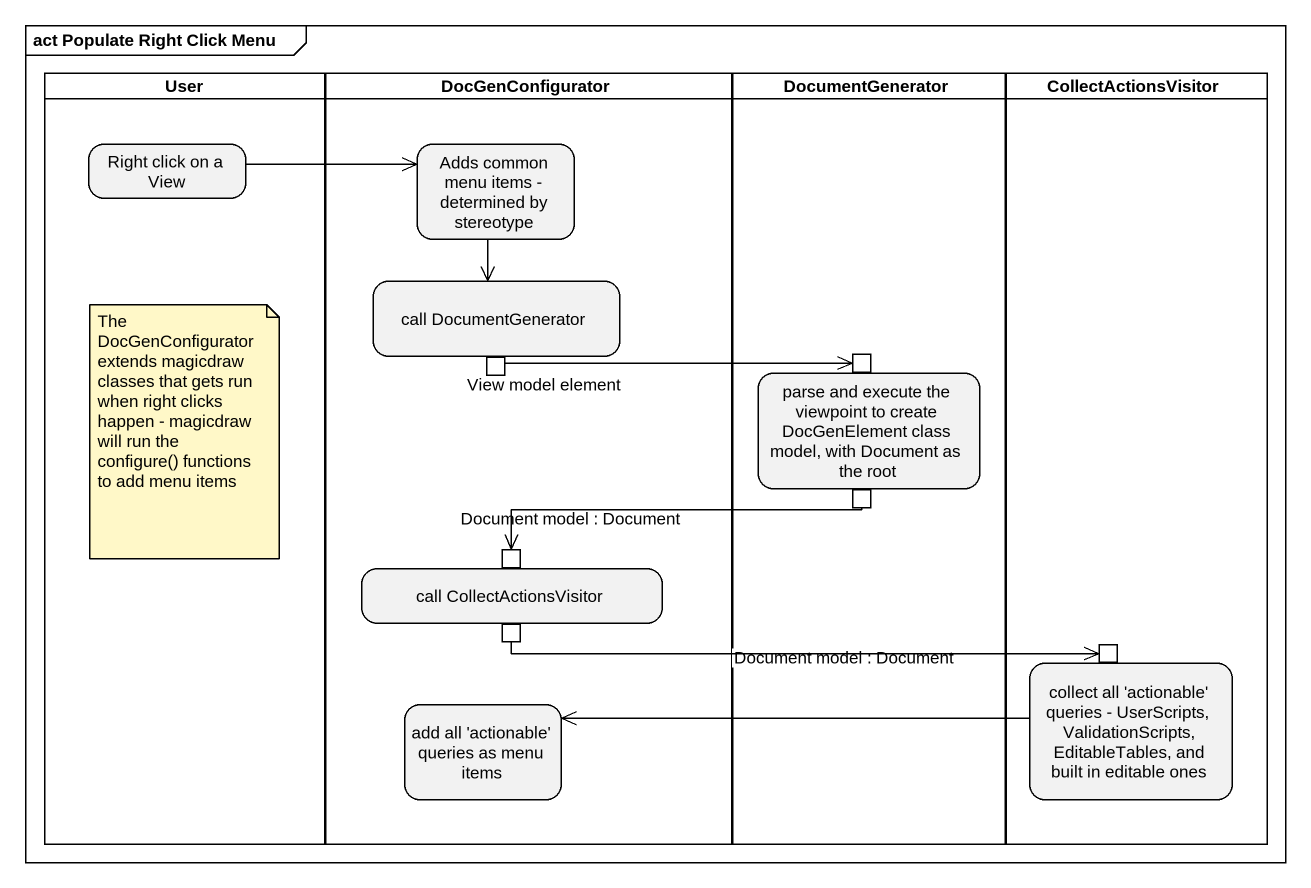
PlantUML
@startuml
mainframe act Populate Right Click Menu
hide empty description
state User <<partition>> {
  state "Right click on a View" as Right_click_on_a_View
}
state DocGenConfigurator <<partition>> {
  state "Adds common menu items - determined by stereotype" as Adds_common_menu_items
  state "call DocumentGenerator" as call_DocumentGenerator {
    state pin1 <<outputPin>>
  }
  state "call CollectActionsVisitor" as call_CollectActionsVisitor {
    state pin2 <<inputPin>>
    state "Document model : Document" as Document_model_Document_2 <<outputPin>>
  }
  state "add all 'actionable' queries as menu items" as add_all_actionable_queries
}
state DocumentGenerator <<partition>> {
  state "parse and execute the viewpoint to create DocGenElement class model, with Document as the root" as parse_and_execute_the {
    state "View model element" as View_model_element <<inputPin>>
    state "Document model : Document" as Document_model_Document <<outputPin>>
  }
}
state CollectActionsVisitor <<partition>> {
  state "collect all 'actionable' queries - UserScripts, ValidationScripts, EditableTables, and built in editable ones" as collect_all_actionable {
    state pin3 <<inputPin>>
  }
}
Right_click_on_a_View -right-> Adds_common_menu_items
Adds_common_menu_items --> call_DocumentGenerator
pin1 -right-> View_model_element
Document_model_Document -left-> pin2
Document_model_Document_2 -right-> pin3
collect_all_actionable -left-> add_all_actionable_queries
note as N1
  The DocGenConfigurator extends magicdraw classes that gets run when right clicks happen - magicdraw will run the configure() functions to add menu items
end note
@enduml
